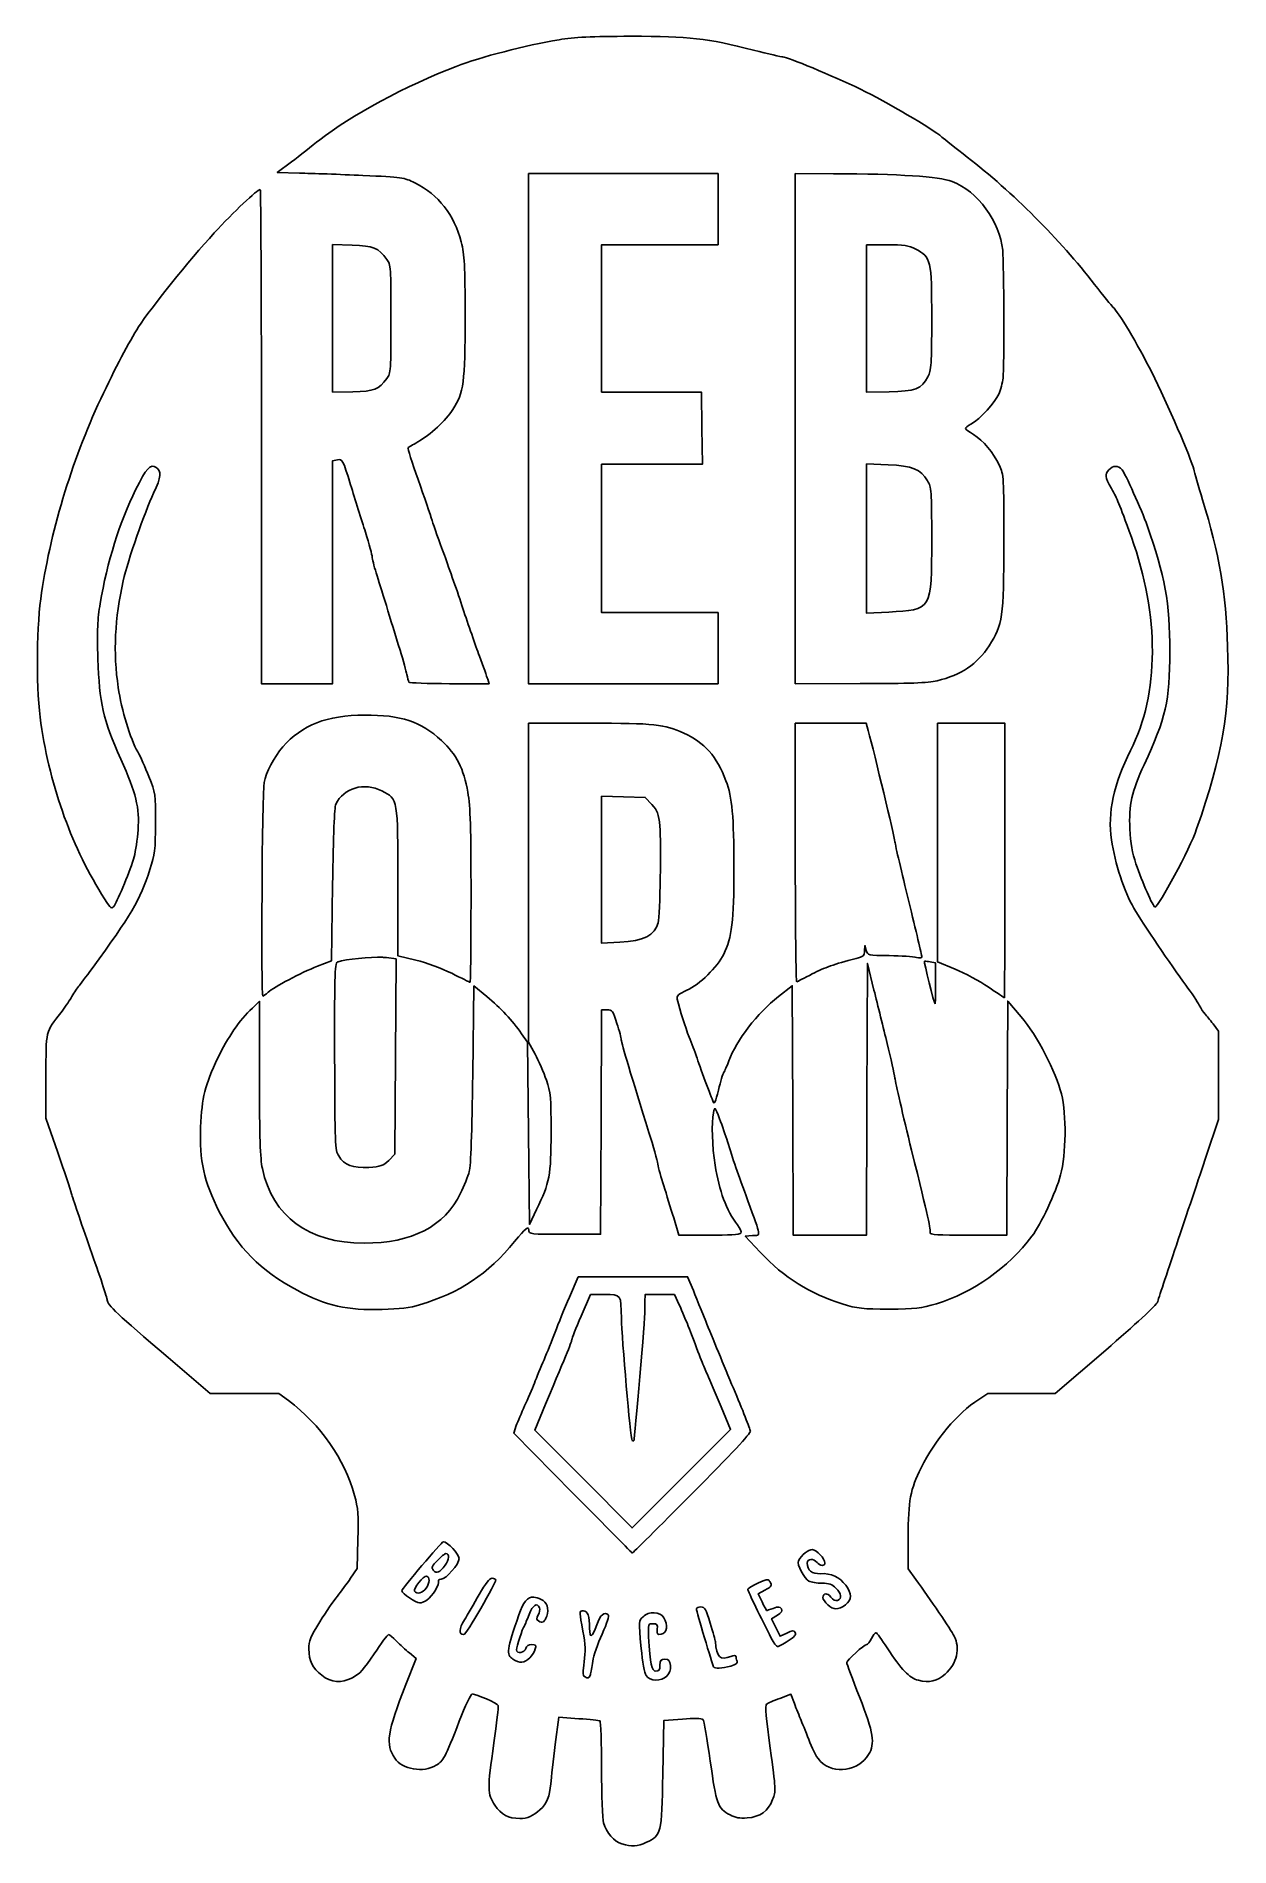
# Model space of a CAD drawing. Extents: x 54 to 170, y 65 to 242.
import ezdxf

# ---------------------------------------------------------------- set-up
doc = ezdxf.new("R2010")
doc.units = 0
doc.layers.add('Layer_1', color=7, linetype='CONTINUOUS')

msp = doc.modelspace()

# ---------------------------------------------------------------- linework, layer by layer
at = {"layer": 'Layer_1', "color": 7}
for points in [[(111.890088, 241.601211), (111.890088, 241.601211)], [(78.846384, 229.394547), (77.452911, 228.336767), (79.620291, 228.289912)], [(101.888284, 228.240303), (111.120592, 228.240303), (120.353447, 228.240303), (120.353447, 224.77812), (120.353447, 221.315936), (114.679236, 221.315936), (109.005026, 221.315936), (109.005026, 214.151242), (109.004475, 206.985993), (113.861785, 206.985993), (118.718542, 206.985993), (118.770908, 203.475854), (118.823272, 199.965165), (113.914149, 199.965165), (109.005026, 199.965165), (109.005026, 192.752513), (109.005026, 185.539311), (114.679236, 185.539311), (120.353447, 185.539311), (120.353447, 182.077127), (120.353447, 178.614943), (111.120592, 178.614943), (101.888284, 178.614943), (101.888284, 203.427899), (101.888284, 228.240303), (101.888284, 228.240303)], [(127.854936, 228.240303), (131.557999, 228.22983)], [(134.154223, 178.617701), (127.854936, 178.614943), (127.854936, 203.427899), (127.854936, 228.240303), (127.854936, 228.240303)], [(82.845453, 221.351767), (82.845453, 214.168881), (82.845453, 206.985993), (84.808328, 207.025682)], [(84.755411, 221.286173), (82.845453, 221.351767), (82.845453, 221.351767)], [(134.779853, 221.315936), (134.7793, 214.151242), (134.7793, 206.985993), (136.980303, 207.016862)], [(136.758714, 221.315936), (134.779853, 221.315936), (134.779853, 221.315936)], [(83.328868, 200.397868), (82.846003, 200.305265), (82.846003, 189.460103), (82.846003, 178.614943), (79.383269, 178.614943), (75.921085, 178.614943), (75.921085, 202.658403)], [(134.779853, 200.019735), (134.779853, 192.75527), (134.779853, 185.490802), (136.943372, 185.588369)], [(136.882186, 199.919964), (134.779853, 200.019735), (134.779853, 200.019735)], [(97.936623, 179.047647), (98.067261, 178.614943), (94.218675, 178.614943)], [(85.960368, 175.561762), (85.960368, 175.561762)], [(101.888284, 174.768012), (107.841409, 174.768012)], [(102.535965, 142.56822), (101.888284, 143.740656), (101.888284, 159.254059), (101.888284, 174.768012), (101.888284, 174.768012)], [(127.854936, 174.768012), (131.309951, 174.768012), (134.764969, 174.768012), (134.957343, 174.046471)], [(127.854936, 162.152899), (127.854936, 174.768012), (127.854936, 174.768012)], [(141.704218, 174.768012), (144.974028, 174.768012), (148.243838, 174.768012), (148.243838, 161.399388)], [(143.404167, 150.843616), (141.704218, 151.548619), (141.704218, 163.158315), (141.704218, 174.768012), (141.704218, 174.768012)], [(109.005026, 167.684897), (109.005026, 160.524609), (109.005026, 153.364874), (110.785453, 153.45803)], [(113.906433, 166.85642), (113.267022, 167.55481), (111.136024, 167.619853), (109.005026, 167.684897), (109.005026, 167.684897)], [(82.845453, 159.029161), (82.74954, 151.657209), (81.378668, 151.124185)], [(90.95438, 151.710126), (89.193246, 152.120782), (89.193246, 159.263428)], [(87.686224, 151.993452), (87.686224, 151.993452)], [(88.094123, 151.966993), (89.014653, 151.840214), (88.959532, 142.341672), (88.904408, 132.84313), (88.299727, 132.238447)], [(134.757253, 152.657665), (134.625512, 153.128403), (134.606219, 152.606952)], [(140.472253, 151.621381), (140.472253, 151.621381)], [(140.982677, 151.550273), (141.511844, 151.44885), (141.511844, 149.451798)], [(126.220031, 148.174632), (127.566649, 149.230208), (127.616258, 137.089691), (127.665869, 124.949727), (131.221206, 124.949727), (134.777096, 124.949727), (134.826155, 138.173382), (134.875764, 151.397588), (135.512968, 148.800813)], [(96.482518, 140.587153), (96.598272, 149.20375), (97.850633, 148.170221)], [(75.036384, 147.059522), (75.728711, 147.722083), (75.732019, 140.231067)], [(109.545769, 146.877621), (109.008333, 146.877621), (108.958724, 135.961353), (108.908562, 125.045638), (105.446381, 125.045638)], [(144.67582, 124.949727), (148.433454, 124.949727), (148.483063, 136.34445), (148.532675, 147.739172), (149.835746, 146.202382)], [(101.22848, 144.550391), (101.791824, 143.736798), (101.888284, 134.872153), (101.984198, 126.007508), (102.687549, 127.450039)], [(167.829619, 132.643591), (169.019141, 136.202235), (169.018591, 140.511636), (169.017487, 144.82159), (168.495486, 145.512814)], [(54.956162, 140.404149), (54.955062, 136.33563), (56.118675, 133.002431)], [(119.488037, 124.949727), (116.529666, 124.949727), (116.026957, 126.632588)], [(124.449527, 123.29608), (122.982191, 124.853264), (123.696566, 124.913897)], [(105.881289, 118.938724), (106.737878, 120.910422), (106.737878, 120.910422)], [(106.737878, 120.910422), (112.0549, 120.908215), (117.371924, 120.906564), (117.720291, 120.090764)], [(107.932361, 119.179053), (107.026162, 117.078372)], [(109.313706, 119.179053), (107.932361, 119.179053), (107.932361, 119.179053)], [(116.571008, 118.169228), (116.093655, 119.179053), (114.665455, 119.179053), (113.236705, 119.179053), (113.214105, 118.458063)], [(66.837058, 113.054501), (70.92873, 109.562001), (74.275707, 109.562001), (77.622688, 109.562001), (78.550934, 108.866368)], [(145.704938, 108.982675), (146.579167, 109.562001), (149.863858, 109.562001), (153.149102, 109.562551), (158.053814, 113.778246)], [(103.556813, 108.504218), (102.505645, 106.003354), (107.244995, 101.242508), (111.984344, 96.481111), (116.772752, 101.269519), (121.56116, 106.057924), (120.645592, 108.242942)], [(106.223593, 99.87384), (100.461188, 105.70625), (100.718056, 106.431649)], [(85.313794, 95.353876), (85.245442, 92.538819), (84.587842, 91.5775)], [(93.626672, 95.135594), (93.626672, 95.135594)], [(139.590309, 91.454578), (138.835144, 92.485352), (138.837348, 95.589797)], [(93.85322, 93.981901), (93.85322, 93.981901)], [(129.510234, 94.366649), (129.510234, 94.366649)], [(91.982397, 91.786963), (91.982397, 91.786963)], [(98.358302, 91.5775), (98.358302, 91.5775)], [(124.888295, 90.417742), (124.229591, 90.06276), (124.623158, 89.281137)], [(125.152878, 91.430327), (125.152878, 91.430327)], [(102.413043, 89.737544), (102.413043, 89.737544)], [(107.107742, 88.404154), (107.107742, 88.404154)], [(114.121957, 88.22115), (114.121957, 88.22115)], [(118.670586, 88.787248), (118.670586, 88.787248)], [(126.111993, 87.983575), (125.54865, 87.64072), (125.962613, 86.789092), (126.376024, 85.938017), (127.030869, 86.250005)], [(90.317173, 84.308074), (90.959892, 83.782215), (89.967153, 81.23615)], [(126.344053, 79.89284), (127.429395, 80.296327), (127.764534, 79.397297)], [(104.504355, 75.389961), (104.849414, 78.052881), (106.783076, 77.916731)], [(114.968074, 72.525846), (115.063984, 77.728768), (116.876381, 77.878699)]]:
    msp.add_lwpolyline(points, dxfattribs=at)
for points in [[(111.890088, 241.601211), (108.011558, 241.595426), (106.333406, 241.515295), (104.86981, 241.267173)], [(123.804604, 240.250183), (119.208223, 241.425427), (117.583032, 241.609706), (111.890088, 241.601211)], [(104.86981, 241.267173), (101.571707, 240.708052), (97.27252, 239.592935), (94.867456, 238.672603)], [(126.660453, 239.589275), (126.511575, 239.589275), (125.226547, 239.88661), (123.804604, 240.250183)], [(134.202729, 236.444591), (131.429763, 237.787043), (127.107651, 239.589275), (126.660453, 239.589275)], [(94.867456, 238.672603), (90.103551, 236.849631), (84.472032, 233.818855), (81.590885, 231.527202)], [(142.123143, 231.797297), (141.199379, 232.596031), (136.704279, 235.233536), (134.202729, 236.444591)], [(81.590885, 231.527202), (80.847785, 230.936144), (79.612721, 229.976402), (78.846384, 229.394547)], [(144.58928, 229.84875), (143.478473, 230.708224), (142.368781, 231.584908), (142.123143, 231.797297)], [(156.966268, 217.469007), (153.634849, 221.791111), (148.960829, 226.466322), (144.58928, 229.84875)], [(79.620291, 228.289912), (80.812352, 228.264061), (83.582953, 228.16269), (85.776813, 228.065018)], [(85.776813, 228.065018), (89.598568, 227.894869), (89.811013, 227.864886), (90.849648, 227.342924)], [(90.849648, 227.342924), (93.158053, 226.182844), (94.672401, 224.248095), (95.351975, 221.590993)], [(131.557999, 228.22983), (137.993772, 228.210837), (141.827885, 227.960291), (143.105409, 227.475769)], [(143.105409, 227.475769), (145.596364, 226.531036), (147.7837, 223.562168), (148.031618, 220.789527)], [(75.803125, 226.701862), (75.513847, 226.701862), (73.181707, 224.493936), (71.33332, 222.470183)], [(75.921085, 202.658403), (75.921085, 215.88232), (75.868098, 226.701862), (75.803125, 226.701862)], [(71.33332, 222.470183), (68.875616, 219.779312), (65.153929, 215.15693), (63.974046, 213.329931)], [(88.123339, 219.895455), (87.282649, 221.021468), (86.814629, 221.214895), (84.755411, 221.286173)], [(95.351975, 221.590993), (95.690634, 220.266846), (95.732865, 219.453292), (95.732865, 214.305031)], [(139.581489, 220.883233), (138.867574, 221.249309), (138.432599, 221.315936), (136.758714, 221.315936)], [(141.127096, 214.146281), (141.127096, 219.863217), (141.068067, 220.120956), (139.581489, 220.883233)], [(148.031618, 220.789527), (148.164711, 219.301044), (148.1903, 209.492219), (148.064141, 208.332613)], [(88.51966, 214.102734), (88.51966, 219.116666), (88.50126, 219.389259), (88.123339, 219.895455)], [(158.752204, 215.256981), (158.626119, 215.362769), (157.822465, 216.3582), (156.966268, 217.469007)], [(162.532438, 208.909735), (161.176891, 211.618394), (159.267014, 214.825023), (158.752204, 215.256981)], [(63.974046, 213.329931), (63.051337, 211.901152), (61.685466, 209.302998), (60.285314, 206.31296)], [(88.123339, 208.310563), (88.501265, 208.81676), (88.51966, 209.088805), (88.51966, 214.102734)], [(95.732865, 214.305031), (95.732865, 207.875041), (95.612862, 206.962348), (94.548853, 205.304236)], [(140.760537, 208.469313), (141.092925, 209.116722), (141.127096, 209.643321), (141.127096, 214.146281)], [(84.808328, 207.025682), (86.924126, 207.068627), (87.307256, 207.217508), (88.123339, 208.310563)], [(136.980303, 207.016862), (139.517357, 207.052078), (140.159636, 207.298898), (140.760537, 208.469313)], [(148.064141, 208.332613), (148.018105, 207.909449), (147.832753, 207.210007), (147.652382, 206.778737)], [(166.618598, 199.480645), (166.392846, 200.468116), (164.040044, 205.897239), (162.532438, 208.909735)], [(60.285314, 206.31296), (57.427086, 200.209196), (55.299726, 193.120418), (54.4518, 186.875455)], [(147.652382, 206.778737), (147.314598, 205.971091), (145.86029, 204.410447), (144.926073, 203.852886)], [(94.548853, 205.304236), (93.853827, 204.221135), (92.360262, 202.834879), (91.130769, 202.13144)], [(144.926073, 203.852886), (144.635147, 203.679257), (144.399567, 203.491049), (144.402418, 203.434514)], [(144.402418, 203.434514), (144.405268, 203.377979), (144.761667, 203.115256), (145.194514, 202.850777)], [(145.194514, 202.850777), (146.165861, 202.257261), (147.135607, 201.102283), (147.711363, 199.853819)], [(90.173308, 201.56865), (90.130585, 201.535937), (90.575511, 200.144449), (91.162186, 198.476883)], [(91.130769, 202.13144), (90.646879, 201.854583), (90.216033, 201.601365), (90.173308, 201.56865)], [(63.680247, 197.478632), (64.727272, 199.590743), (65.112911, 200.011316), (65.678953, 199.656484)], [(65.678953, 199.656484), (66.232453, 199.309514), (66.173923, 198.713848), (65.434216, 197.155069)], [(84.597765, 197.967562), (83.83905, 200.404489), (83.795766, 200.48712), (83.328868, 200.397868)], [(140.732425, 198.346245), (140.024874, 199.491091), (139.24946, 199.807758), (136.882186, 199.919964)], [(147.711363, 199.853819), (148.138078, 198.928548), (148.147682, 198.761478), (148.14627, 192.367765)], [(158.617158, 197.605965), (157.964426, 198.772268), (157.941002, 198.945016), (158.371867, 199.421116)], [(158.371867, 199.421116), (158.773032, 199.86438), (159.253784, 199.870414), (159.641314, 199.436548)], [(159.641314, 199.436548), (159.923302, 199.120846), (161.558348, 195.490658), (162.088711, 194.00267)], [(167.486211, 196.502981), (167.081169, 197.825373), (166.690686, 199.165324), (166.618598, 199.480645)], [(60.230743, 186.418498), (60.90749, 190.413718), (62.145209, 194.382075), (63.680247, 197.478632)], [(86.038092, 193.34562), (85.677903, 194.500346), (85.029692, 196.580245), (84.597765, 197.967562)], [(91.162186, 198.476883), (91.748864, 196.809313), (92.363454, 195.012286), (92.527549, 194.483328)], [(141.127096, 192.673688), (141.127096, 197.413317), (141.103756, 197.745433), (140.732425, 198.346245)], [(160.556332, 192.857796), (159.306105, 196.314857), (159.214425, 196.538772), (158.617158, 197.605965)], [(65.434216, 197.155069), (64.529629, 195.248828), (62.960349, 190.712704), (62.480252, 188.616744)], [(169.920378, 182.24635), (169.757321, 187.345908), (169.084899, 191.283541), (167.486211, 196.502981)], [(92.527549, 194.483328), (92.691647, 193.954373), (93.226261, 192.44), (93.715967, 191.117608)], [(162.088711, 194.00267), (163.807738, 189.179797), (164.30754, 186.407627), (164.292469, 181.78829)], [(86.694035, 190.941219), (86.693189, 191.108884), (86.398278, 192.190891), (86.038092, 193.34562)], [(136.943372, 185.588369), (141.133655, 185.776888), (141.127096, 185.765179), (141.127096, 192.673688)], [(148.14627, 192.367765), (148.144577, 184.994331), (148.05767, 184.385279), (146.708701, 182.298164)], [(160.476407, 172.111155), (163.272371, 177.627561), (163.301872, 185.26599), (160.556332, 192.857796)], [(87.089257, 189.386242), (86.872899, 190.073885), (86.694882, 190.773557), (86.694035, 190.941219)], [(93.715967, 191.117608), (94.205673, 189.795216), (95.019836, 187.458035), (95.525057, 185.924059)], [(62.480252, 188.616744), (61.650688, 184.995127), (61.491289, 181.633454), (61.988567, 178.255)], [(89.403259, 181.884753), (88.51243, 184.799389), (87.514961, 188.03321), (87.089257, 189.386242)], [(54.4518, 186.875455), (54.010303, 183.623849), (54.014858, 177.746532), (54.461173, 174.768012)], [(60.013012, 181.032575), (59.929285, 183.784193), (59.974638, 184.906549), (60.230743, 186.418498)], [(95.525057, 185.924059), (96.030277, 184.390085), (96.750195, 182.31265), (97.124684, 181.307631)], [(90.066924, 179.496338), (90.00917, 179.804806), (89.710432, 180.879737), (89.403259, 181.884753)], [(146.708701, 182.298164), (145.545262, 180.498099), (143.993105, 179.45506), (141.65957, 178.904882)], [(164.292469, 181.78829), (164.276524, 176.901214), (163.911396, 175.280733), (161.800424, 170.728706)], [(166.904678, 164.477374), (169.453478, 171.823971), (170.126804, 175.790376), (169.920378, 182.24635)], [(62.238269, 171.282677), (60.524046, 175.106628), (60.14243, 176.779246), (60.013012, 181.032575)], [(97.124684, 181.307631), (97.49917, 180.302615), (97.864684, 179.285676), (97.936623, 179.047647)], [(61.988567, 178.255), (62.312034, 176.057403), (63.168053, 173.223235), (63.884198, 171.978863)], [(90.270872, 178.775347), (90.216332, 178.863595), (90.124681, 179.187866), (90.066924, 179.496338)], [(94.218675, 178.614943), (92.101964, 178.614943), (90.325411, 178.687102), (90.270872, 178.775347)], [(141.65957, 178.904882), (140.725838, 178.684734), (139.032025, 178.619958), (134.154223, 178.617701)], [(54.461173, 174.768012), (55.41494, 168.402995), (57.527362, 162.584292), (60.667855, 157.672621)], [(78.007986, 172.459522), (79.86174, 174.603823), (82.283673, 175.548695), (85.960368, 175.561762)], [(85.960368, 175.561762), (89.489988, 175.574292), (91.447527, 174.927476), (93.432644, 173.092868)], [(107.841409, 174.768012), (114.219905, 174.768012), (115.07481, 174.677989), (117.007569, 173.807243)], [(93.432644, 173.092868), (94.889788, 171.746199), (95.617532, 170.31818), (96.00241, 168.049799)], [(117.007569, 173.807243), (119.022046, 172.899678), (120.225803, 171.538518), (121.110815, 169.167114)], [(134.957343, 174.046471), (135.572968, 171.74196), (137.477703, 163.794103), (137.55026, 163.226667)], [(63.920576, 164.38091), (64.074164, 166.543571), (63.730412, 167.954115), (62.238269, 171.282677)], [(63.884198, 171.978863), (64.127736, 171.555699), (64.619666, 170.473687), (64.977809, 169.574463)], [(76.170784, 168.986314), (76.356873, 169.962543), (77.157284, 171.475486), (78.007986, 172.459522)], [(158.618812, 163.424002), (158.231428, 166.073338), (158.826031, 168.854979), (160.476407, 172.111155)], [(64.977809, 169.574463), (65.618685, 167.965341), (65.628974, 167.89412), (65.618871, 165.054496)], [(121.110815, 169.167114), (121.725501, 167.520054), (121.884708, 165.766542), (121.885273, 160.630442)], [(161.800424, 170.728706), (160.584464, 168.10665), (160.296341, 166.812529), (160.407505, 164.478477)], [(76.043454, 148.223688), (75.871332, 148.223688), (75.992948, 168.053367), (76.170784, 168.986314)], [(87.647639, 168.179887), (85.923501, 169.063979), (83.891332, 168.476065), (83.161849, 166.881775)], [(89.193246, 159.263428), (89.193246, 167.421028), (89.199793, 167.383981), (87.647639, 168.179887)], [(96.00241, 168.049799), (96.251722, 166.580421), (96.309987, 164.656989), (96.309987, 157.90358)], [(83.161849, 166.881775), (83.014747, 166.560284), (82.909746, 163.95758), (82.845453, 159.029161)], [(114.679236, 164.737549), (114.562247, 165.985996), (114.468306, 166.242911), (113.906433, 166.85642)], [(63.538035, 161.784136), (63.684441, 162.313091), (63.856715, 163.481685), (63.920576, 164.38091)], [(65.618871, 165.054496), (65.609501, 162.429708), (65.560016, 162.021358), (65.070965, 160.533979)], [(114.521036, 155.36248), (114.707292, 156.085474), (114.826751, 163.163356), (114.679236, 164.737549)], [(160.407505, 164.478477), (160.473161, 163.099864), (160.641371, 162.136033), (161.000062, 161.081888)], [(162.840018, 156.884936), (163.214064, 156.902151), (166.232896, 162.541047), (166.904678, 164.477374)], [(127.999355, 149.603933), (127.920011, 149.5678), (127.854936, 155.21475), (127.854936, 162.152899)], [(137.55026, 163.226667), (137.597605, 162.856397), (138.20521, 160.244766), (138.900738, 157.422922)], [(160.786741, 156.783511), (159.867973, 158.338595), (158.952032, 161.1451), (158.618812, 163.424002)], [(65.070965, 160.533979), (64.083319, 157.530186), (63.215469, 156.043849), (59.456286, 150.916926)], [(61.612639, 157.043686), (61.987108, 157.578313), (63.201657, 160.568822), (63.538035, 161.784136)], [(121.885273, 160.630442), (121.885837, 155.457543), (121.708438, 153.975894), (120.889779, 152.299375)], [(148.243838, 161.399388), (148.243838, 154.046892), (148.222332, 148.041951), (148.195882, 148.055018)], [(161.000062, 161.081888), (161.593349, 159.338285), (162.672164, 156.877203), (162.840018, 156.884936)], [(60.667855, 157.672621), (61.311505, 156.665948), (61.336499, 156.649438), (61.612639, 157.043686)], [(96.309987, 157.90358), (96.309987, 153.3203), (96.272471, 149.570309), (96.226754, 149.570309)], [(138.900738, 157.422922), (139.596264, 154.601075), (140.165226, 152.18989), (140.165226, 152.064558)], [(165.851857, 149.281471), (164.399318, 151.238013), (161.707189, 155.225582), (160.786741, 156.783511)], [(110.785453, 153.45803), (113.094316, 153.578801), (114.207761, 154.146435), (114.521036, 155.36248)], [(83.043339, 142.375846), (83.028635, 150.923175), (83.048362, 151.470931), (83.369658, 151.568465)], [(83.369658, 151.568465), (84.10831, 151.79269), (86.533014, 152.017545), (87.686224, 151.993452)], [(87.686224, 151.993452), (87.850969, 151.990009), (87.989901, 151.981302), (88.094123, 151.966993)], [(94.429792, 150.434614), (93.420043, 150.943862), (91.991764, 151.468191), (90.95438, 151.710126)], [(120.889779, 152.299375), (120.280724, 151.0521), (118.540527, 149.342547), (117.310188, 148.783174)], [(133.770026, 151.875491), (131.575511, 151.311307), (130.753059, 151.022063), (129.501415, 150.373428)], [(134.606219, 152.606952), (134.589794, 152.159926), (134.470704, 152.055628), (133.770026, 151.875491)], [(136.997942, 152.15606), (134.934929, 152.185947), (134.885803, 152.19699), (134.757253, 152.657665)], [(139.63661, 151.981325), (139.345684, 152.060731), (138.158152, 152.139239), (136.997942, 152.15606)], [(140.165226, 152.064558), (140.165226, 151.909194), (139.997239, 151.882894), (139.63661, 151.981325)], [(141.452865, 147.454192), (141.383472, 147.454192), (140.359652, 151.560339), (140.415478, 151.614766)], [(140.415478, 151.614766), (140.420728, 151.619874), (140.440822, 151.622115), (140.472253, 151.621381)], [(140.472253, 151.621381), (140.566501, 151.619123), (140.764483, 151.592188), (140.982677, 151.550273)], [(59.456286, 150.916926), (58.874516, 150.12349), (58.261425, 149.308612), (58.094231, 149.106186)], [(81.378668, 151.124185), (79.753957, 150.492199), (77.142001, 149.113814), (76.581993, 148.593004)], [(96.226754, 149.570309), (96.18104, 149.570309), (95.3726, 149.959126), (94.429792, 150.434614)], [(129.501415, 150.373428), (128.754559, 149.986389), (128.078698, 149.640068), (127.999355, 149.603933)], [(146.626021, 149.10894), (145.789001, 149.675499), (144.339152, 150.456069), (143.404167, 150.843616)], [(57.397495, 148.047852), (57.181273, 147.668427), (56.727928, 147.011682), (56.390424, 146.588233)], [(58.094231, 149.106186), (57.927037, 148.903759), (57.613714, 148.427278), (57.397495, 148.047852)], [(76.581993, 148.593004), (76.36359, 148.389894), (76.12122, 148.223688), (76.043454, 148.223688)], [(97.850633, 148.170221), (99.199136, 147.0576), (100.330497, 145.845816), (101.22848, 144.550391)], [(117.310188, 148.783174), (116.487792, 148.409272), (116.308279, 148.245755), (116.379735, 147.935404)], [(121.38918, 141.911723), (122.134193, 143.929214), (124.167539, 146.565376), (126.220031, 148.174632)], [(135.512968, 148.800813), (135.863347, 147.37263), (136.441736, 145.034935), (136.798403, 143.605607)], [(141.511844, 149.451798), (141.511844, 148.353321), (141.485202, 147.454192), (141.452865, 147.454192)], [(148.195882, 148.055018), (148.169438, 148.068113), (147.463039, 148.542379), (146.626021, 149.10894)], [(167.160993, 147.328516), (166.990999, 147.662314), (166.401631, 148.540931), (165.851857, 149.281471)], [(56.390424, 146.588233), (54.919818, 144.743143), (54.957009, 144.901975), (54.956162, 140.404149)], [(71.686098, 142.211034), (72.637845, 144.20564), (73.775855, 145.852787), (75.036384, 147.059522)], [(110.505985, 145.565177), (110.117131, 146.77253), (110.040488, 146.877621), (109.545769, 146.877621)], [(116.379735, 147.935404), (116.656262, 146.734404), (117.134894, 145.202316), (117.537286, 144.232341)], [(167.721579, 146.462557), (167.583039, 146.604819), (167.330989, 146.994718), (167.160993, 147.328516)], [(168.495486, 145.512814), (168.208393, 145.893066), (167.860119, 146.320294), (167.721579, 146.462557)], [(110.928215, 143.967204), (110.928215, 144.124732), (110.738389, 144.84358), (110.505985, 145.565177)], [(149.835746, 146.202382), (151.360291, 144.404522), (153.239964, 140.80493), (153.752132, 138.702549)], [(113.619799, 134.951528), (111.969632, 140.206988), (110.928215, 143.6948), (110.928215, 143.967204)], [(117.537286, 144.232341), (117.789647, 143.624022), (118.10481, 142.780268), (118.23733, 142.357104)], [(136.798403, 143.605607), (137.15507, 142.176281), (137.489624, 140.661357), (137.541993, 140.239336)], [(70.00875, 135.476836), (70.122291, 138.377993), (70.412079, 139.541037), (71.686098, 142.211034)], [(83.436906, 132.666188), (83.075997, 133.259651), (83.058268, 133.69598), (83.043339, 142.375846)], [(103.642253, 140.049167), (103.390378, 140.789706), (102.892389, 141.923306), (102.535965, 142.56822)], [(118.23733, 142.357104), (118.36985, 141.933937), (118.757895, 140.851931), (119.099432, 139.952703)], [(120.900802, 140.802677), (120.986547, 140.917104), (121.206201, 141.416214), (121.38918, 141.911723)], [(75.732019, 140.231067), (75.734559, 134.459281), (75.798903, 132.440029), (76.012034, 131.434223)], [(96.142418, 131.141528), (96.288073, 131.679943), (96.407201, 134.988589), (96.482518, 140.587153)], [(104.09921, 134.951528), (104.100339, 138.398748), (104.063145, 138.811701), (103.642253, 140.049167)], [(119.099432, 139.952703), (119.440971, 139.053478), (119.785782, 138.144635), (119.86562, 137.93305)], [(120.377701, 139.071312), (120.579642, 139.909007), (120.815058, 140.68825), (120.900802, 140.802677)], [(137.541993, 140.239336), (137.594363, 139.817315), (138.328315, 136.65893), (139.173037, 133.220713)], [(119.86562, 137.93305), (119.974368, 137.644859), (120.102644, 137.930228), (120.377701, 139.071312)], [(120.492353, 136.276098), (120.031758, 137.492905), (120.026278, 137.498854), (119.902001, 136.877474)], [(153.752132, 138.702549), (154.246281, 136.67415), (154.203293, 132.810946), (153.664488, 130.816312)], [(119.902001, 136.877474), (119.697841, 135.856677), (119.764102, 133.631428), (120.054136, 131.778182)], [(121.254684, 134.086119), (121.091071, 134.615077), (120.748089, 135.600489), (120.492353, 136.276098)], [(71.825005, 127.231206), (70.330698, 130.169721), (69.880934, 132.211009), (70.00875, 135.476836)], [(102.687549, 127.450039), (103.968996, 130.07836), (104.098082, 130.762142), (104.09921, 134.951528)], [(114.484658, 131.874092), (114.424071, 132.244362), (114.035019, 133.629136), (113.619799, 134.951528)], [(123.238508, 128.315998), (122.295914, 130.890243), (121.772282, 132.412722), (121.254684, 134.086119)], [(56.118675, 133.002431), (56.758434, 131.168968), (57.357109, 129.364372), (57.449311, 128.992341)], [(86.375985, 131.557145), (84.794491, 131.465426), (83.980435, 131.772424), (83.436906, 132.666188)], [(88.299727, 132.238447), (87.762083, 131.700935), (87.547727, 131.625101), (86.375985, 131.557145)], [(139.173037, 133.220713), (140.836625, 126.449538), (141.036404, 125.555388), (140.965039, 125.190057)], [(164.930777, 123.987855), (165.870834, 126.791326), (167.175315, 130.686453), (167.829619, 132.643591)], [(76.012034, 131.434223), (77.003193, 126.756689), (80.499729, 124.194684), (85.907451, 124.183536)], [(95.296855, 129.037539), (95.638761, 129.739024), (96.01912, 130.685756), (96.142418, 131.141528)], [(115.059023, 129.758529), (114.803642, 130.551963), (114.545245, 131.503825), (114.484658, 131.874092)], [(120.054136, 131.778182), (120.44354, 129.289986), (121.162513, 127.366842), (122.225923, 125.967822)], [(153.664488, 130.816312), (153.200608, 129.099055), (151.765754, 126.029436), (150.876993, 124.853264)], [(57.449311, 128.992341), (57.54151, 128.620312), (58.359415, 126.213931), (59.267217, 123.645)], [(85.907451, 124.183536), (90.56175, 124.173941), (93.722797, 125.808044), (95.296855, 129.037539)], [(116.026957, 126.632588), (115.750238, 127.558262), (115.314405, 128.965095), (115.059023, 129.758529)], [(79.383269, 119.599079), (75.870768, 121.473879), (73.572584, 123.794643), (71.825005, 127.231206)], [(123.696566, 124.913897), (124.53189, 124.984322), (124.574568, 124.667167), (123.238508, 128.315998)], [(101.921908, 125.484956), (101.868788, 125.859431), (101.667169, 125.689387), (100.55159, 124.330713)], [(105.446381, 125.045638), (101.987519, 125.045638), (101.984141, 125.046202), (101.921908, 125.484956)], [(122.570435, 125.150368), (122.49303, 125.025126), (121.334524, 124.949727), (119.488037, 124.949727)], [(122.225923, 125.967822), (122.48379, 125.628573), (122.638642, 125.260734), (122.570435, 125.150368)], [(140.965039, 125.190057), (140.928753, 125.004312), (141.772852, 124.949727), (144.67582, 124.949727)], [(59.267217, 123.645), (60.175021, 121.076072), (60.918107, 118.822282), (60.918107, 118.636659)], [(100.55159, 124.330713), (97.955758, 121.169217), (95.246568, 119.365323), (91.308812, 118.175841)], [(150.876993, 124.853264), (148.534704, 121.753513), (145.176054, 119.379522), (141.591769, 118.289943)], [(163.09027, 118.442078), (163.162544, 118.688831), (163.990717, 121.184383), (164.930777, 123.987855)], [(132.412382, 118.27892), (129.294374, 119.236644), (126.782353, 120.819611), (124.449527, 123.29608)], [(117.720291, 120.090764), (117.911781, 119.642225), (118.55358, 118.063909), (119.146836, 116.582829)], [(60.918107, 118.636659), (60.918107, 118.195057), (61.90716, 117.262395), (66.837058, 113.054501)], [(87.654254, 117.725499), (84.284622, 117.623363), (82.199954, 118.095673), (79.383269, 119.599079)], [(91.308812, 118.175841), (90.447441, 117.915643), (89.310741, 117.775712), (87.654254, 117.725499)], [(104.492227, 115.524496), (104.78507, 116.31793), (105.410062, 117.854362), (105.881289, 118.938724)], [(110.939792, 116.853477), (110.907726, 119.204978), (110.926047, 119.179053), (109.313706, 119.179053)], [(113.214105, 118.458063), (113.201574, 118.061346), (113.2085, 117.64994), (113.23009, 117.544149)], [(117.558786, 115.813333), (117.277777, 116.553873), (116.833379, 117.613824), (116.571008, 118.169228)], [(136.991327, 117.763534), (134.392681, 117.758962), (133.938216, 117.810247), (132.412382, 118.27892)], [(141.591769, 118.289943), (140.059176, 117.824054), (139.569898, 117.768078), (136.991327, 117.763534)], [(158.053814, 113.778246), (160.888327, 116.214351), (163.014327, 118.182806), (163.09027, 118.442078)], [(107.026162, 117.078372), (106.527642, 115.922852), (106.119964, 114.898335), (106.119964, 114.801855)], [(111.976628, 104.987464), (111.832839, 105.131253), (110.964063, 115.073756), (110.939792, 116.853477)], [(113.23009, 117.544149), (113.281045, 117.294506), (112.226341, 105.067), (112.144748, 104.961559)], [(119.146836, 116.582829), (119.740096, 115.10175), (120.949237, 112.173067), (121.833459, 110.075183)], [(103.416255, 112.831811), (103.714996, 113.519454), (104.199385, 114.731059), (104.492227, 115.524496)], [(106.119964, 114.801855), (106.119964, 114.631285), (105.742449, 113.704408), (103.556813, 108.504218)], [(119.303933, 111.38928), (118.895038, 112.312093), (118.694584, 112.820155), (117.558786, 115.813333)], [(102.474779, 110.558598), (102.694049, 111.121073), (103.117515, 112.144168), (103.416255, 112.831811)], [(120.645592, 108.242942), (120.142042, 109.444535), (119.538313, 110.860325), (119.303933, 111.38928)], [(101.525586, 108.347122), (101.828247, 109.001245), (102.255506, 109.996121), (102.474779, 110.558598)], [(121.833459, 110.075183), (122.717681, 107.977298), (123.460643, 106.099899), (123.484349, 105.903035)], [(78.550934, 108.866368), (81.674056, 106.525781), (84.0084, 103.175284), (84.978105, 99.640676)], [(100.718056, 106.431649), (100.859435, 106.830756), (101.222929, 107.692998), (101.525586, 108.347122)], [(140.109002, 102.332261), (141.499703, 105.095959), (143.593501, 107.584117), (145.704938, 108.982675)], [(123.484349, 105.903035), (123.513449, 105.661247), (121.657319, 103.669218), (117.764388, 99.763598)], [(112.144748, 104.961559), (112.110636, 104.917467), (112.034839, 104.929253), (111.976628, 104.987464)], [(138.837348, 95.589797), (138.839606, 99.12404), (139.046303, 100.220395), (140.109002, 102.332261)], [(84.978105, 99.640676), (85.322893, 98.383896), (85.371875, 97.757836), (85.313794, 95.353876)], [(111.993714, 94.011667), (111.989596, 94.028205), (109.392999, 96.666136), (106.223593, 99.87384)], [(117.764388, 99.763598), (114.594767, 96.583645), (111.997837, 93.995128), (111.993714, 94.011667)], [(89.584609, 90.357109), (89.573207, 90.562333), (93.441689, 95.135594), (93.626672, 95.135594)], [(93.626672, 95.135594), (94.006755, 95.135594), (95.155743, 93.918313), (95.155743, 93.515574)], [(93.85322, 93.981901), (93.764862, 93.981901), (93.402576, 93.682517), (93.047896, 93.316584)], [(95.155743, 93.515574), (95.155743, 92.953426), (93.884104, 91.481036), (93.398467, 91.481036)], [(93.795895, 92.850257), (94.195121, 93.390236), (94.225, 93.981901), (93.85322, 93.981901)], [(128.164717, 93.266975), (128.50285, 93.865693), (129.115617, 94.366649), (129.510234, 94.366649)], [(129.971049, 93.115941), (129.6333, 93.522903), (129.00918, 93.484792), (129.00918, 93.056963)], [(129.510234, 94.366649), (129.931425, 94.366649), (130.740548, 93.493044), (130.740548, 93.03822)], [(91.982397, 91.786963), (91.705777, 91.857569), (90.679341, 90.567731), (90.824843, 90.332305)], [(91.947119, 90.627204), (92.306129, 91.120275), (92.323889, 91.699795), (91.982397, 91.786963)], [(93.047896, 93.316584), (92.517431, 92.769282), (92.444897, 92.600702), (92.639444, 92.366289)], [(92.639444, 92.366289), (92.945399, 91.997636), (93.264019, 92.130853), (93.795895, 92.850257)], [(129.189426, 91.295278), (128.721217, 91.545854), (127.988678, 92.955275), (128.164717, 93.266975)], [(129.00918, 93.056963), (129.00918, 92.365622), (129.493718, 91.977637), (130.297922, 92.025088)], [(130.740548, 93.03822), (130.740548, 92.730917), (130.249445, 92.780495), (129.971049, 93.115941)], [(130.297922, 92.025088), (131.313648, 92.08502), (132.179989, 91.689991), (132.760751, 90.902814)], [(83.31123, 89.846132), (82.971002, 89.422968), (82.207828, 88.30226), (81.615139, 87.355743)], [(84.587842, 91.5775), (84.226002, 91.048542), (83.651457, 90.269298), (83.31123, 89.846132)], [(91.297235, 89.173099), (90.979529, 89.173099), (89.597281, 90.128613), (89.584609, 90.357109)], [(90.824843, 90.332305), (91.038288, 89.986944), (91.585652, 90.130775), (91.947119, 90.627204)], [(93.138295, 91.285355), (93.292716, 91.035495), (92.559248, 89.839175), (92.019879, 89.461384)], [(93.398467, 91.481036), (93.188858, 91.481036), (93.07171, 91.393088), (93.138295, 91.285355)], [(95.669475, 87.534336), (95.969006, 88.022561), (96.616407, 89.132234), (97.108145, 89.999923)], [(97.108145, 89.999923), (97.723285, 91.085369), (98.113226, 91.5775), (98.358302, 91.5775)], [(98.714388, 91.385126), (98.714388, 91.279335), (98.065291, 90.047861), (97.271857, 88.648894)], [(98.358302, 91.5775), (98.554207, 91.5775), (98.714388, 91.490917), (98.714388, 91.385126)], [(123.238508, 90.49877), (123.238508, 90.579799), (123.677099, 90.851322), (124.213056, 91.102353)], [(125.51723, 85.758871), (124.56263, 87.607139), (123.238508, 90.361193), (123.238508, 90.49877)], [(124.213056, 91.102353), (124.73106, 91.344971), (124.992937, 91.446442), (125.152878, 91.430327)], [(125.364545, 91.279293), (125.631471, 90.857351), (125.600099, 90.801076), (124.888295, 90.417742)], [(125.152878, 91.430327), (125.248842, 91.420647), (125.308196, 91.368365), (125.364545, 91.279293)], [(130.447852, 91.096289), (129.960029, 91.096289), (129.39371, 91.185948), (129.189426, 91.295278)], [(131.807148, 90.62445), (131.442395, 90.989205), (131.133094, 91.096289), (130.447852, 91.096289)], [(130.548174, 89.702816), (130.548174, 90.149518), (130.996484, 90.175465), (131.319324, 89.747464)], [(131.965898, 89.425556), (132.415729, 89.598171), (132.352144, 90.079453), (131.807148, 90.62445)], [(132.760751, 90.902814), (133.376811, 90.067795), (133.368505, 89.493814), (132.733742, 88.994506)], [(143.31046, 85.960617), (142.984971, 86.591754), (140.937779, 89.61498), (139.590309, 91.454578)], [(92.019879, 89.461384), (91.793435, 89.302778), (91.468245, 89.173099), (91.297235, 89.173099)], [(97.271857, 88.648894), (96.478423, 87.24993), (95.718495, 86.103447), (95.582935, 86.100625)], [(100.971062, 88.018853), (101.41101, 89.278379), (101.786995, 89.778342), (102.413043, 89.737544)], [(102.967014, 88.707323), (102.756078, 89.257007), (102.298475, 88.963721), (101.967109, 88.066811)], [(102.413043, 89.737544), (102.621726, 89.723941), (102.858158, 89.650473), (103.134033, 89.524774)], [(102.844645, 88.009483), (102.969537, 88.242785), (103.024734, 88.556904), (102.967014, 88.707323)], [(103.134033, 89.524774), (103.712704, 89.261116), (103.920569, 88.633874), (103.674223, 87.89483)], [(107.198143, 86.428048), (106.864652, 88.245091), (106.820502, 88.395151), (107.107742, 88.404154)], [(107.107742, 88.404154), (107.148777, 88.405565), (107.196944, 88.403603), (107.25161, 88.403603)], [(107.25161, 88.403603), (107.670171, 88.403603), (107.844215, 87.908205), (107.848025, 86.709167)], [(108.539799, 87.049267), (108.887776, 88.016956), (109.296798, 88.38082), (109.644987, 88.032634)], [(113.044331, 87.826479), (113.325329, 88.107476), (113.734167, 88.237154), (114.121957, 88.22115)], [(114.121957, 88.22115), (114.509748, 88.205148), (114.876312, 88.043417), (115.073354, 87.742695)], [(118.237881, 88.599285), (118.237883, 88.703244), (118.432557, 88.787812), (118.670586, 88.787248)], [(119.907513, 82.969722), (119.778131, 83.191583), (118.237881, 88.384926), (118.237881, 88.599285)], [(118.670586, 88.787248), (119.04531, 88.786401), (119.167594, 88.573445), (119.583951, 87.200298)], [(124.623158, 89.281137), (124.839809, 88.851304), (125.033778, 88.479476), (125.05421, 88.454866)], [(125.05421, 88.454866), (125.074643, 88.430257), (125.370759, 88.515541), (125.712361, 88.644483)], [(125.712361, 88.644483), (126.226866, 88.838686), (126.362895, 88.831647), (126.504457, 88.60259)], [(126.504457, 88.60259), (126.628886, 88.401258), (126.522181, 88.233031), (126.111993, 87.983575)], [(131.806047, 88.595977), (131.371049, 88.595977), (130.548174, 89.319973), (130.548174, 89.702816)], [(131.319324, 89.747464), (131.532102, 89.465374), (131.766225, 89.348932), (131.965898, 89.425556)], [(132.733742, 88.994506), (132.454997, 88.775245), (132.037816, 88.595977), (131.806047, 88.595977)], [(81.615139, 87.355743), (80.691025, 85.879939), (80.537513, 85.50208), (80.537513, 84.701641)], [(95.582935, 86.100625), (95.099003, 86.090747), (95.133389, 86.66054), (95.669475, 87.534336)], [(100.392286, 83.701736), (99.723456, 84.170202), (99.78366, 84.619461), (100.971062, 88.018853)], [(101.497474, 86.961073), (101.309303, 86.686801), (100.734041, 84.921433), (100.734041, 84.618408)], [(101.967109, 88.066811), (101.781455, 87.5643), (101.570056, 87.066864), (101.497474, 86.961073)], [(102.878269, 87.420784), (102.671713, 87.551529), (102.664494, 87.672868), (102.844645, 88.009483)], [(103.674223, 87.89483), (103.478068, 87.306369), (103.261984, 87.177901), (102.878269, 87.420784)], [(107.319408, 83.447076), (107.465896, 84.455704), (107.439347, 85.113841), (107.198143, 86.428048)], [(107.848025, 86.709167), (107.85127, 85.682631), (108.090645, 85.800208), (108.539799, 87.049267)], [(109.644987, 88.032634), (109.771499, 87.906119), (109.575117, 87.270828), (109.063454, 86.151338)], [(112.865738, 84.749046), (112.605349, 87.563335), (112.594382, 87.376532), (113.044331, 87.826479)], [(114.006201, 87.153447), (113.534907, 87.153447), (113.526578, 87.127877), (113.591687, 85.876831)], [(114.428984, 86.609949), (114.47852, 87.076922), (114.419304, 87.153447), (114.006201, 87.153447)], [(114.813732, 86.128737), (114.431293, 86.074503), (114.379124, 86.139913), (114.428984, 86.609949)], [(115.073354, 87.742695), (115.512983, 87.071738), (115.374039, 86.208183), (114.813732, 86.128737)], [(119.583951, 87.200298), (119.84843, 86.328048), (120.072469, 85.527869), (120.081698, 85.422078)], [(127.030869, 86.250005), (127.583342, 86.513462), (127.711121, 86.52021), (127.850525, 86.294653)], [(80.537513, 84.701641), (80.537513, 83.56358), (80.901238, 82.815756), (81.780504, 82.145103)], [(86.878143, 84.219879), (87.56199, 85.251345), (88.195153, 86.095664), (88.285396, 86.095664)], [(88.285396, 86.095664), (88.375642, 86.095664), (88.725341, 85.811895), (89.062058, 85.465075)], [(89.062058, 85.465075), (89.398774, 85.118257), (89.963569, 84.597408), (90.317173, 84.308074)], [(100.734041, 84.618408), (100.734041, 84.204772), (101.527839, 84.319227), (101.640239, 84.749046)], [(101.640239, 84.749046), (101.706319, 85.001728), (101.902218, 85.133794), (102.211849, 85.133794)], [(102.55195, 84.701091), (102.479769, 84.463062), (102.242854, 84.07316), (102.024987, 83.835131)], [(102.211849, 85.133794), (102.611363, 85.133794), (102.663179, 85.067878), (102.55195, 84.701091)], [(109.063454, 86.151338), (108.638464, 85.221486), (108.230235, 84.027847), (108.156155, 83.498889)], [(113.350257, 82.104313), (113.188637, 82.354133), (112.983882, 83.472179), (112.865738, 84.749046)], [(113.591687, 85.876831), (113.729386, 83.231015), (113.875309, 82.537019), (114.294488, 82.537019)], [(120.081698, 85.422078), (120.217387, 83.868055), (120.528105, 83.570297), (121.591476, 83.974589)], [(126.121363, 84.94142), (126.021394, 84.94142), (125.749448, 85.30926), (125.51723, 85.758871)], [(127.1593, 85.484367), (126.688252, 85.185635), (126.221329, 84.94142), (126.121363, 84.94142)], [(127.850525, 86.294653), (127.970952, 86.099798), (127.783663, 85.880325), (127.1593, 85.484367)], [(132.856111, 83.383686), (132.856111, 83.594272), (134.567862, 85.133887), (134.801901, 85.133794)], [(134.801901, 85.133794), (134.890081, 85.133794), (135.096391, 85.393543), (135.260512, 85.710916)], [(135.260512, 85.710916), (135.424635, 86.028291), (135.621547, 86.286694), (135.698176, 86.285283)], [(135.698176, 86.285283), (135.774803, 86.283872), (136.270548, 85.613673), (136.799506, 84.795898)], [(136.799506, 84.795898), (138.172103, 82.673835), (138.915724, 81.904632), (139.832292, 81.657829)], [(142.44009, 82.246528), (143.573946, 83.282145), (143.923382, 84.772146), (143.31046, 85.960617)], [(84.769192, 81.899812), (85.463947, 82.256823), (85.880149, 82.714582), (86.878143, 84.219879)], [(102.024987, 83.835131), (101.561623, 83.328875), (100.991196, 83.282244), (100.392286, 83.701736)], [(107.34697, 82.01116), (107.192072, 82.112774), (107.184227, 82.516202), (107.319408, 83.447076)], [(108.156155, 83.498889), (108.082077, 82.969931), (107.976992, 82.385361), (107.922991, 82.200226)], [(114.294488, 82.537019), (114.592151, 82.537019), (114.681011, 82.667648), (114.686402, 83.114141)], [(114.686402, 83.114141), (114.692216, 83.597283), (114.770273, 83.691263), (115.167063, 83.691263)], [(115.167063, 83.691263), (115.559292, 83.691263), (115.651452, 83.585204), (115.700638, 83.077209)], [(115.700638, 83.077209), (115.741391, 82.656298), (115.63543, 82.338967), (115.363845, 82.067382)], [(121.57108, 83.032009), (120.707, 82.792069), (120.025922, 82.766675), (119.907513, 82.969722)], [(122.19616, 83.527551), (122.277381, 83.315893), (122.107082, 83.180847), (121.57108, 83.032009)], [(121.591476, 83.974589), (121.869443, 84.080261), (122.084812, 84.087407), (122.084812, 83.990574)], [(122.084812, 83.990574), (122.084812, 83.896052), (122.134757, 83.687571), (122.19616, 83.527551)], [(134.106818, 80.02954), (133.419175, 81.775959), (132.856111, 83.285326), (132.856111, 83.383686)], [(81.780504, 82.145103), (82.720152, 81.428402), (83.69567, 81.348164), (84.769192, 81.899812)], [(89.967153, 81.23615), (88.143292, 76.559253), (87.977472, 75.461426), (88.886769, 74.07366)], [(107.922991, 82.200226), (107.816639, 81.835598), (107.681776, 81.79154), (107.34697, 82.01116)], [(115.363845, 82.067382), (114.808288, 81.511821), (113.720598, 81.531856), (113.350257, 82.104313)], [(139.832292, 81.657829), (140.880457, 81.375587), (141.6856, 81.557406), (142.44009, 82.246528)], [(95.170075, 77.68026), (95.735834, 79.134892), (96.295732, 80.324992), (96.414167, 80.324992)], [(96.414167, 80.324992), (96.806416, 80.324992), (98.891736, 79.407646), (98.959128, 79.205473)], [(125.419115, 75.046003), (125.027128, 77.904872), (124.91416, 79.232352), (125.054761, 79.337215)], [(125.054761, 79.337215), (125.166727, 79.420724), (125.747094, 79.670787), (126.344053, 79.89284)], [(127.764534, 79.397297), (127.948811, 78.902731), (128.249234, 78.151935), (128.432058, 77.728768)], [(134.980494, 74.420923), (135.645971, 75.512339), (135.489724, 76.517346), (134.106818, 80.02954)], [(92.931036, 73.392356), (93.656077, 73.840451), (93.736736, 73.994974), (95.170075, 77.68026)], [(98.959128, 79.205473), (98.995526, 79.096276), (98.804284, 77.455089), (98.533591, 75.558632)], [(106.783076, 77.916731), (107.846515, 77.841967), (108.781266, 77.742329), (108.860607, 77.695144)], [(108.860607, 77.695144), (108.939951, 77.647962), (109.005565, 75.558555), (109.006129, 73.052258)], [(116.876381, 77.878699), (117.947674, 77.967345), (118.760672, 77.95563), (118.865715, 77.850586)], [(118.865715, 77.850586), (118.96344, 77.752864), (119.287081, 75.920254), (119.585051, 73.778207)], [(128.432058, 77.728768), (128.614878, 77.305604), (128.994874, 76.345857), (129.27652, 75.596116)], [(88.886769, 74.07366), (89.608256, 72.972542), (91.685511, 72.622578), (92.931036, 73.392356)], [(98.533591, 75.558632), (97.888369, 71.038273), (97.894716, 70.609789), (98.625643, 69.506289)], [(104.070548, 71.590435), (104.119508, 72.215783), (104.31471, 73.925417), (104.504355, 75.389961)], [(125.655586, 70.040417), (125.977227, 70.882619), (125.970843, 71.021971), (125.419115, 75.046003)], [(129.27652, 75.596116), (129.558167, 74.846376), (130.023989, 74.010389), (130.312253, 73.738521)], [(130.312253, 73.738521), (131.670812, 72.457255), (133.989834, 72.796198), (134.980494, 74.420923)], [(109.006129, 73.052258), (109.006694, 70.511321), (109.094891, 68.179305), (109.205669, 67.780435)], [(113.366242, 65.887009), (114.837726, 66.555111), (114.859359, 66.644925), (114.968074, 72.525846)], [(119.585051, 73.778207), (120.172122, 69.55787), (120.295554, 69.223589), (121.513755, 68.551584)], [(103.012215, 69.048781), (103.693462, 69.666125), (103.972332, 70.335929), (104.070548, 71.590435)], [(98.625643, 69.506289), (99.2466, 68.568817), (99.925573, 68.207076), (101.063668, 68.207076)], [(101.063668, 68.207076), (101.798038, 68.207076), (102.343545, 68.442839), (103.012215, 69.048781)], [(123.160234, 68.256685), (124.430282, 68.351636), (125.228666, 68.922537), (125.655586, 70.040417)], [(109.205669, 67.780435), (109.469518, 66.830393), (110.24145, 65.943004), (110.992708, 65.725504)], [(121.513755, 68.551584), (121.99738, 68.284788), (122.450152, 68.203596), (123.160234, 68.256685)], [(110.992708, 65.725504), (111.933744, 65.453058), (112.494035, 65.490997), (113.366242, 65.887009)]]:
    msp.add_open_spline(points, degree=3, dxfattribs=at)

doc.saveas('drawing.dxf')
